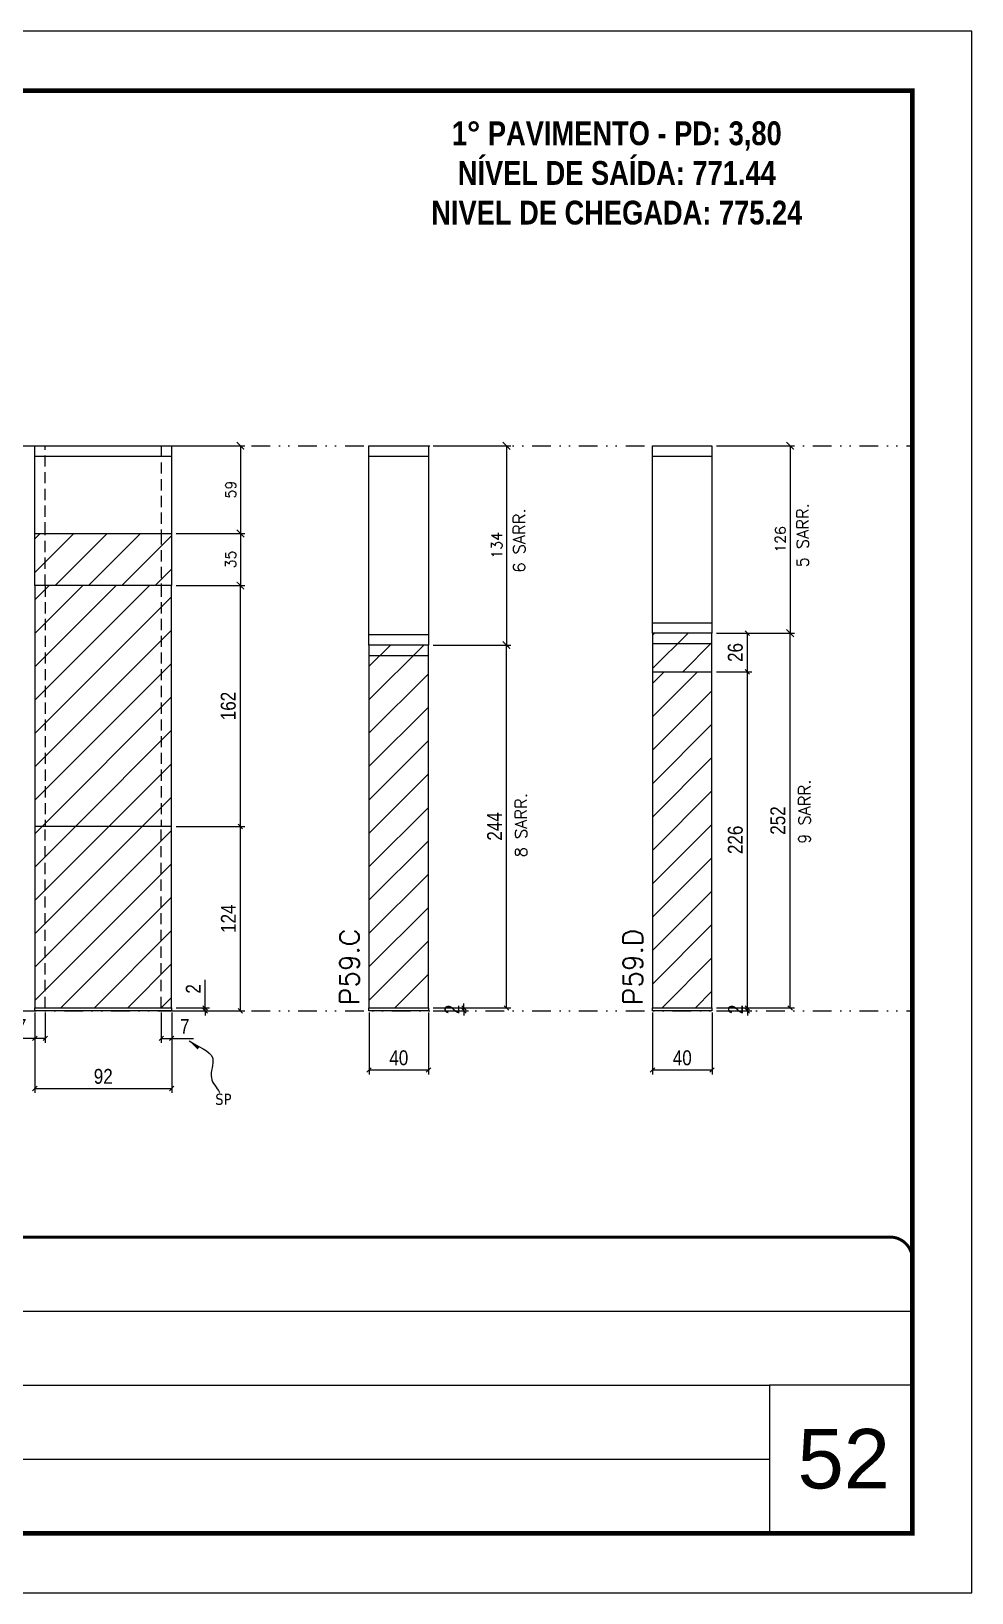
# Model space of a CAD drawing. Extents: x 2949 to 9203, y -16089 to 12527.
# Drawn here: x 8570 to 9203, y -2306 to -1256 of the extents above; entities that cross this region are included whole.
import ezdxf

# ---------------------------------------------------------------- set-up
doc = ezdxf.new("R2010")
doc.units = 0
for name, pattern in [('CONTINUO', [0]), ('DASHED', [0.75, 0.5, -0.25]), ('DIVIDE2', [0.625, 0.25, -0.125, 0, -0.125, 0, -0.125]), ('HIDDEN', [0.375, 0.25, -0.125])]:
    doc.linetypes.add(name, pattern=pattern)
for name, color, linetype, lineweight in [('CARIMBO', 255, 'Continuous', 9), ('Folhas', 255, 'Continuous', 9), ('Hachura', 251, 'Continuous', 9), ('SARRAFO DE PRESSAO', 251, 'DASHED', 9), ('Texto Seção', 7, 'Continuous', 15)]:
    doc.layers.add(name, color=color, linetype=linetype, lineweight=lineweight)
for name, color, linetype in [('COTA', 241, 'Continuous'), ('FUNDOS', 1, 'Continuous'), ('NOMENCLATURA', 7, 'Continuous'), ('Nível', 160, 'Continuous'), ('Painéis', 200, 'Continuous'), ('SARR_2.2x7', 40, 'Continuous'), ('Sarrafo de Pressão', 42, 'HIDDEN'), ('texto', 7, 'Continuous')]:
    doc.layers.add(name, color=color, linetype=linetype)
doc.styles.add('ARIAL', font='arial.ttf')
doc.styles.add('COTA TECNICA', font='techl___.ttf', dxfattribs={"height": 10})
doc.styles.add('COTA TECNICA-50', font='techl___.ttf', dxfattribs={"height": 10})
doc.styles.add('REGUA-120', font='ROMANS.shx', dxfattribs={"height": 15})
doc.styles.add('ROMANC', font='techb___.ttf', dxfattribs={"height": 2.5})
doc.styles.add('ROMANS', font='romans.shx')
doc.styles.get("Standard").update_dxf_attribs({"font": 'arial.ttf'})
doc.dimstyles.new('COTA PAINEL-50', dxfattribs={"dimtxt": 10, "dimasz": 3, "dimexe": 3, "dimexo": 3, "dimgap": 3, "dimtad": 1, "dimdec": 1, "dimzin": 12, "dimdsep": 46, "dimtxsty": 'COTA TECNICA-50', "dimblk1": 'OBLIQUE', "dimblk2": 'OBLIQUE', "dimsah": 1, "dimcen": 0.9, "dimclrd": 4, "dimclre": 4, "dimclrt": 240, "dimadec": 1, "dimazin": 3, "dimtfac": 1, "dimtdec": 1, "dimtmove": 0, "dimatfit": 3, "dimfxl": 1, "dimtolj": 1, "dimtzin": 12, "dimarcsym": 0})
doc.dimstyles.new('Cota Paínel', dxfattribs={"dimtxt": 7, "dimasz": 5, "dimexe": 3, "dimexo": 3, "dimgap": 3, "dimtad": 1, "dimdec": 1, "dimzin": 12, "dimdsep": 46, "dimtxsty": 'ROMANS', "dimblk": 'ARCHTICK', "dimcen": 0, "dimclrd": 4, "dimclre": 4, "dimclrt": 1, "dimadec": 1, "dimazin": 3, "dimtfac": 1, "dimtdec": 1, "dimtmove": 0, "dimatfit": 3, "dimldrblk": 'OBLIQUE', "dimfxl": 1, "dimtolj": 1, "dimtzin": 12, "dimarcsym": 0})
doc.dimstyles.new('PAINEL', dxfattribs={"dimtxt": 10, "dimasz": 3, "dimexe": 3, "dimexo": 3, "dimgap": 3, "dimtad": 1, "dimdec": 1, "dimzin": 12, "dimdsep": 46, "dimtxsty": 'COTA TECNICA', "dimblk1": 'OBLIQUE', "dimblk2": 'OBLIQUE', "dimsah": 1, "dimcen": 0.9, "dimclrd": 4, "dimclre": 4, "dimclrt": 240, "dimadec": 1, "dimazin": 3, "dimtfac": 1, "dimtdec": 1, "dimtmove": 0, "dimatfit": 3, "dimfxl": 1, "dimtolj": 1, "dimtzin": 12, "dimarcsym": 0})
doc.dimstyles.get("Standard").update_dxf_attribs({"dimtxt": 0.18, "dimasz": 0.18, "dimexe": 0.18, "dimexo": 0.0625, "dimgap": 0.09, "dimtad": 0, "dimtih": 1, "dimtoh": 1, "dimdec": 4, "dimzin": 0, "dimdsep": 46, "dimtxsty": 'Standard', "dimcen": 0.09, "dimadec": 0, "dimazin": 0, "dimtfac": 1, "dimtdec": 4, "dimtofl": 0, "dimtmove": 0, "dimatfit": 3, "dimfxl": 1, "dimtolj": 1, "dimtzin": 0, "dimarcsym": 0})
pattern_1 = [(45, (-122901.967, -33050.646), (-11.2253202, 11.2253202), [])]

# ---------------------------------------------------------------- blocks, each defined once
blk = doc.blocks.new('9999999999')
at = {"color": 30, "linetype": 'CONTINUO'}
for p, q in [((98564.6, 34379.6), (99584, 34379.6)), ((98564.6, 34329.8), (99488, 34329.8)), ((99584, 34329.8), (99488, 34329.8)), ((99488, 34329.8), (99488, 34230.2)), ((98564.6, 34280), (99488, 34280))]:
    blk.add_line(p, q, dxfattribs=at)
at = {"color": 30, "linetype": 'CONTINUO', "const_width": 2}
blk.add_lwpolyline([(99584, 34230.2), (99584, 34414.4, 0.414214), (99569, 34429.4), (98229, 34429.4, 0.414214), (98214, 34414.4), (98214, 34245.2, 0.414214), (98229, 34230.2), (99584, 34230.2)], format="xyb", dxfattribs=at)
at = {"layer": 'Folhas'}
blk.add_lwpolyline([(98139, 34190.2), (99624, 34190.2), (99624, 35240.2), (98139, 35240.2)], close=True, dxfattribs=at)
at = {"layer": 'Folhas', "color": 30, "const_width": 3}
blk.add_lwpolyline([(98214, 34230.2), (99584, 34230.2), (99584, 35200.2), (98214, 35200.2)], close=True, dxfattribs=at)
blk = doc.blocks.new('_Oblique')
at = {"color": 0, "linetype": 'ByBlock', "lineweight": -2}
blk.add_line((-0.5, -0.5), (0.5, 0.5), dxfattribs=at)
blk = doc.blocks.new('*D1940')
at = {"layer": 'COTA', "color": 4, "lineweight": -2, "transparency": 16777216}
for p, q in [((9030.9, -1660.9), (9083.4, -1660.9)), ((9080.4, -1912.9), (9080.4, -1660.9)), ((9030.9, -1912.9), (9083.4, -1912.9))]:
    blk.add_line(p, q, dxfattribs=at)
at = {"layer": 'Defpoints', "color": 0, "transparency": 16777216}
for p in [(9027.9, -1660.9), (9080.4, -1660.9), (9027.9, -1912.9)]:
    blk.add_point(p, dxfattribs=at)
at = {"layer": 'COTA', "color": 4, "lineweight": -2, "transparency": 16777216, "xscale": 3, "yscale": 3, "zscale": 3}
for p, rotation in [((9080.4, -1660.9), 90), ((9080.4, -1912.9), 270)]:
    blk.add_blockref('_Oblique', p, dxfattribs=dict(at, rotation=rotation))
at = {"layer": 'COTA', "color": 240, "transparency": 16777216, "insert": (9072.2, -1786.9), "char_height": 10, "attachment_point": 5, "rotation": 90, "style": 'COTA TECNICA'}
blk.add_mtext('\\A1;252', dxfattribs=at)
blk = doc.blocks.new('*D1941')
at = {"layer": 'COTA', "color": 4, "lineweight": -2, "transparency": 16777216}
for p, q in [((8987.9, -1915.9), (8987.9, -1957.6)), ((9027.9, -1915.9), (9027.9, -1957.6)), ((8987.9, -1954.6), (9027.9, -1954.6))]:
    blk.add_line(p, q, dxfattribs=at)
at = {"layer": 'Defpoints', "color": 0, "transparency": 16777216}
for p in [(8987.9, -1912.9), (9027.9, -1912.9), (9027.9, -1954.6)]:
    blk.add_point(p, dxfattribs=at)
at = {"layer": 'COTA', "color": 4, "lineweight": -2, "transparency": 16777216, "xscale": 3, "yscale": 3, "zscale": 3, "rotation": 180}
blk.add_blockref('_Oblique', (8987.9, -1954.6), dxfattribs=at)
at = {"layer": 'COTA', "color": 4, "lineweight": -2, "transparency": 16777216, "xscale": 3, "yscale": 3, "zscale": 3}
blk.add_blockref('_Oblique', (9027.9, -1954.6), dxfattribs=at)
at = {"layer": 'COTA', "color": 240, "transparency": 16777216, "insert": (9007.9, -1946.5), "char_height": 10, "attachment_point": 5, "style": 'COTA TECNICA'}
blk.add_mtext('\\A1;40', dxfattribs=at)
blk = doc.blocks.new('*D1942')
at = {"layer": 'COTA', "color": 4, "lineweight": -2, "transparency": 16777216}
for p, q in [((9051.7, -1912.9), (9051.7, -1909.9)), ((9030.9, -1912.9), (9054.7, -1912.9)), ((9030.9, -1914.9), (9054.7, -1914.9)), ((9051.7, -1914.9), (9051.7, -1912.9)), ((9051.7, -1914.9), (9051.7, -1917.9))]:
    blk.add_line(p, q, dxfattribs=at)
at = {"layer": 'Defpoints', "color": 0, "transparency": 16777216}
for p in [(9027.9, -1912.9), (9027.9, -1914.9), (9051.7, -1912.9)]:
    blk.add_point(p, dxfattribs=at)
at = {"layer": 'COTA', "color": 4, "lineweight": -2, "transparency": 16777216, "xscale": 3, "yscale": 3, "zscale": 3}
for p, rotation in [((9051.7, -1912.9), 270), ((9051.7, -1914.9), 90)]:
    blk.add_blockref('_Oblique', p, dxfattribs=dict(at, rotation=rotation))
at = {"layer": 'COTA', "color": 240, "transparency": 16777216, "insert": (9043.7, -1913.9), "char_height": 10, "attachment_point": 5, "rotation": 90, "style": 'COTA TECNICA-50'}
blk.add_mtext('\\A1;2', dxfattribs=at)
blk = doc.blocks.new('*D1964')
at = {"layer": 'COTA', "color": 4, "linetype": 'ByBlock', "lineweight": -2, "transparency": 16777216}
for p, q in [((9030.9, -1686.9), (9054.7, -1686.9)), ((9051.7, -1912.9), (9051.7, -1686.9)), ((9030.9, -1912.9), (9054.7, -1912.9))]:
    blk.add_line(p, q, dxfattribs=at)
at = {"layer": 'Defpoints', "color": 0, "linetype": 'ByBlock', "transparency": 16777216}
for p in [(9027.9, -1686.9), (9051.7, -1686.9), (9027.9, -1912.9)]:
    blk.add_point(p, dxfattribs=at)
at = {"layer": 'COTA', "color": 4, "linetype": 'ByBlock', "lineweight": -2, "transparency": 16777216, "xscale": 3, "yscale": 3, "zscale": 3}
for p, rotation in [((9051.7, -1686.9), 90), ((9051.7, -1912.9), 270)]:
    blk.add_blockref('_Oblique', p, dxfattribs=dict(at, rotation=rotation))
at = {"layer": 'COTA', "color": 240, "linetype": 'ByBlock', "transparency": 16777216, "insert": (9043.6, -1799.9), "char_height": 10, "attachment_point": 5, "rotation": 90, "style": 'COTA TECNICA'}
blk.add_mtext('\\A1;226', dxfattribs=at)
blk = doc.blocks.new('*D1965')
at = {"layer": 'COTA', "color": 4, "linetype": 'ByBlock', "lineweight": -2, "transparency": 16777216}
for p, q in [((9030.9, -1660.9), (9054.7, -1660.9)), ((9051.7, -1686.9), (9051.7, -1660.9)), ((9030.9, -1686.9), (9054.7, -1686.9))]:
    blk.add_line(p, q, dxfattribs=at)
at = {"layer": 'Defpoints', "color": 0, "linetype": 'ByBlock', "transparency": 16777216}
for p in [(9027.9, -1660.9), (9051.7, -1660.9), (9027.9, -1686.9)]:
    blk.add_point(p, dxfattribs=at)
at = {"layer": 'COTA', "color": 4, "linetype": 'ByBlock', "lineweight": -2, "transparency": 16777216, "xscale": 3, "yscale": 3, "zscale": 3}
for p, rotation in [((9051.7, -1660.9), 90), ((9051.7, -1686.9), 270)]:
    blk.add_blockref('_Oblique', p, dxfattribs=dict(at, rotation=rotation))
at = {"layer": 'COTA', "color": 240, "linetype": 'ByBlock', "transparency": 16777216, "insert": (9043.6, -1673.9), "char_height": 10, "attachment_point": 5, "rotation": 90, "style": 'COTA TECNICA'}
blk.add_mtext('\\A1;26', dxfattribs=at)
blk = doc.blocks.new('*D1943')
at = {"layer": 'COTA', "color": 4, "lineweight": -2, "transparency": 16777216}
for p, q in [((8840.3, -1668.9), (8892.7, -1668.9)), ((8889.7, -1912.9), (8889.7, -1668.9)), ((8840.3, -1912.9), (8892.7, -1912.9))]:
    blk.add_line(p, q, dxfattribs=at)
at = {"layer": 'Defpoints', "color": 0, "transparency": 16777216}
for p in [(8837.3, -1668.9), (8889.7, -1668.9), (8837.3, -1912.9)]:
    blk.add_point(p, dxfattribs=at)
at = {"layer": 'COTA', "color": 4, "lineweight": -2, "transparency": 16777216, "xscale": 3, "yscale": 3, "zscale": 3}
for p, rotation in [((8889.7, -1668.9), 90), ((8889.7, -1912.9), 270)]:
    blk.add_blockref('_Oblique', p, dxfattribs=dict(at, rotation=rotation))
at = {"layer": 'COTA', "color": 240, "transparency": 16777216, "insert": (8881.7, -1790.9), "char_height": 10, "attachment_point": 5, "rotation": 90, "style": 'COTA TECNICA'}
blk.add_mtext('\\A1;244', dxfattribs=at)
blk = doc.blocks.new('*D1944')
at = {"layer": 'COTA', "color": 4, "lineweight": -2, "transparency": 16777216}
for p, q in [((8797.3, -1915.9), (8797.3, -1957.6)), ((8837.3, -1915.9), (8837.3, -1957.6)), ((8797.3, -1954.6), (8837.3, -1954.6))]:
    blk.add_line(p, q, dxfattribs=at)
at = {"layer": 'Defpoints', "color": 0, "transparency": 16777216}
for p in [(8797.3, -1912.9), (8837.3, -1912.9), (8837.3, -1954.6)]:
    blk.add_point(p, dxfattribs=at)
at = {"layer": 'COTA', "color": 4, "lineweight": -2, "transparency": 16777216, "xscale": 3, "yscale": 3, "zscale": 3, "rotation": 180}
blk.add_blockref('_Oblique', (8797.3, -1954.6), dxfattribs=at)
at = {"layer": 'COTA', "color": 4, "lineweight": -2, "transparency": 16777216, "xscale": 3, "yscale": 3, "zscale": 3}
blk.add_blockref('_Oblique', (8837.3, -1954.6), dxfattribs=at)
at = {"layer": 'COTA', "color": 240, "transparency": 16777216, "insert": (8817.3, -1946.5), "char_height": 10, "attachment_point": 5, "style": 'COTA TECNICA'}
blk.add_mtext('\\A1;40', dxfattribs=at)
blk = doc.blocks.new('*D1945')
at = {"layer": 'COTA', "color": 4, "lineweight": -2, "transparency": 16777216}
for p, q in [((8861.1, -1912.9), (8861.1, -1909.9)), ((8840.3, -1912.9), (8864.1, -1912.9)), ((8840.3, -1914.9), (8864.1, -1914.9)), ((8861.1, -1914.9), (8861.1, -1912.9)), ((8861.1, -1914.9), (8861.1, -1917.9))]:
    blk.add_line(p, q, dxfattribs=at)
at = {"layer": 'Defpoints', "color": 0, "transparency": 16777216}
for p in [(8837.3, -1912.9), (8837.3, -1914.9), (8861.1, -1912.9)]:
    blk.add_point(p, dxfattribs=at)
at = {"layer": 'COTA', "color": 4, "lineweight": -2, "transparency": 16777216, "xscale": 3, "yscale": 3, "zscale": 3}
for p, rotation in [((8861.1, -1912.9), 270), ((8861.1, -1914.9), 90)]:
    blk.add_blockref('_Oblique', p, dxfattribs=dict(at, rotation=rotation))
at = {"layer": 'COTA', "color": 240, "transparency": 16777216, "insert": (8853.1, -1913.9), "char_height": 10, "attachment_point": 5, "rotation": 90, "style": 'COTA TECNICA-50'}
blk.add_mtext('\\A1;2', dxfattribs=at)
blk = doc.blocks.new('*D1946')
at = {"layer": 'COTA', "color": 4, "lineweight": -2, "transparency": 16777216}
for p, q in [((8572.6, -1915.9), (8572.6, -1970.1)), ((8664.6, -1915.9), (8664.6, -1970.1)), ((8572.6, -1967.1), (8664.6, -1967.1))]:
    blk.add_line(p, q, dxfattribs=at)
at = {"layer": 'Defpoints', "color": 0, "transparency": 16777216}
for p in [(8572.6, -1912.9), (8664.6, -1912.9), (8664.6, -1967.1)]:
    blk.add_point(p, dxfattribs=at)
at = {"layer": 'COTA', "color": 4, "lineweight": -2, "transparency": 16777216, "xscale": 3, "yscale": 3, "zscale": 3, "rotation": 180}
blk.add_blockref('_Oblique', (8572.6, -1967.1), dxfattribs=at)
at = {"layer": 'COTA', "color": 4, "lineweight": -2, "transparency": 16777216, "xscale": 3, "yscale": 3, "zscale": 3}
blk.add_blockref('_Oblique', (8664.6, -1967.1), dxfattribs=at)
at = {"layer": 'COTA', "color": 240, "transparency": 16777216, "insert": (8618.6, -1959), "char_height": 10, "attachment_point": 5, "style": 'COTA TECNICA'}
blk.add_mtext('\\A1;92', dxfattribs=at)
blk = doc.blocks.new('*D1947')
at = {"layer": 'COTA', "color": 4, "lineweight": -2, "transparency": 16777216}
for p, q in [((8667.6, -1790.9), (8713.8, -1790.9)), ((8710.8, -1914.9), (8710.8, -1790.9)), ((8667.6, -1914.9), (8713.8, -1914.9))]:
    blk.add_line(p, q, dxfattribs=at)
at = {"layer": 'Defpoints', "color": 0, "transparency": 16777216}
for p in [(8664.6, -1790.9), (8710.8, -1790.9), (8664.6, -1914.9)]:
    blk.add_point(p, dxfattribs=at)
at = {"layer": 'COTA', "color": 4, "lineweight": -2, "transparency": 16777216, "xscale": 3, "yscale": 3, "zscale": 3}
for p, rotation in [((8710.8, -1790.9), 90), ((8710.8, -1914.9), 270)]:
    blk.add_blockref('_Oblique', p, dxfattribs=dict(at, rotation=rotation))
at = {"layer": 'COTA', "color": 240, "transparency": 16777216, "insert": (8702.7, -1852.9), "char_height": 10, "attachment_point": 5, "rotation": 90, "style": 'COTA TECNICA-50'}
blk.add_mtext('\\A1;124', dxfattribs=at)
blk = doc.blocks.new('*D1948')
at = {"layer": 'COTA', "color": 4, "lineweight": -2, "transparency": 16777216}
for p, q in [((8687.1, -1912.9), (8687.1, -1894.1)), ((8667.6, -1912.9), (8690.1, -1912.9)), ((8667.6, -1914.9), (8690.1, -1914.9)), ((8687.1, -1914.9), (8687.1, -1912.9)), ((8687.1, -1914.9), (8687.1, -1917.9))]:
    blk.add_line(p, q, dxfattribs=at)
at = {"layer": 'Defpoints', "color": 0, "transparency": 16777216}
for p in [(8664.6, -1912.9), (8664.6, -1914.9), (8687.1, -1914.9)]:
    blk.add_point(p, dxfattribs=at)
at = {"layer": 'COTA', "color": 4, "lineweight": -2, "transparency": 16777216, "xscale": 3, "yscale": 3, "zscale": 3}
for p, rotation in [((8687.1, -1912.9), 270), ((8687.1, -1914.9), 90)]:
    blk.add_blockref('_Oblique', p, dxfattribs=dict(at, rotation=rotation))
at = {"layer": 'COTA', "color": 240, "transparency": 16777216, "insert": (8679.1, -1900.1), "char_height": 10, "attachment_point": 5, "rotation": 90, "style": 'COTA TECNICA-50'}
blk.add_mtext('\\A1;2', dxfattribs=at)
blk = doc.blocks.new('*D1949')
at = {"layer": 'COTA', "color": 4, "lineweight": -2, "transparency": 16777216}
for p, q in [((8572.6, -1917.9), (8572.6, -1936.4)), ((8579.6, -1915.9), (8579.6, -1936.4)), ((8572.6, -1933.4), (8557.8, -1933.4)), ((8579.6, -1933.4), (8572.6, -1933.4))]:
    blk.add_line(p, q, dxfattribs=at)
at = {"layer": 'Defpoints', "color": 0, "transparency": 16777216}
for p in [(8572.6, -1914.9), (8579.6, -1912.9), (8572.6, -1933.4)]:
    blk.add_point(p, dxfattribs=at)
at = {"layer": 'COTA', "color": 4, "lineweight": -2, "transparency": 16777216, "xscale": 3, "yscale": 3, "zscale": 3, "rotation": 180}
blk.add_blockref('_Oblique', (8572.6, -1933.4), dxfattribs=at)
at = {"layer": 'COTA', "color": 4, "lineweight": -2, "transparency": 16777216, "xscale": 3, "yscale": 3, "zscale": 3}
blk.add_blockref('_Oblique', (8579.6, -1933.4), dxfattribs=at)
at = {"layer": 'COTA', "color": 240, "transparency": 16777216, "insert": (8563.7, -1925.3), "char_height": 10, "attachment_point": 5, "style": 'COTA TECNICA-50'}
blk.add_mtext('\\A1;7', dxfattribs=at)
blk = doc.blocks.new('*D1950')
at = {"layer": 'COTA', "color": 4, "lineweight": -2, "transparency": 16777216}
for p, q in [((8657.6, -1915.9), (8657.6, -1936.4)), ((8664.6, -1917.9), (8664.6, -1936.4)), ((8657.6, -1933.4), (8664.6, -1933.4)), ((8664.6, -1933.4), (8679.3, -1933.4))]:
    blk.add_line(p, q, dxfattribs=at)
at = {"layer": 'Defpoints', "color": 0, "transparency": 16777216}
for p in [(8657.6, -1912.9), (8664.6, -1914.9), (8664.6, -1933.4)]:
    blk.add_point(p, dxfattribs=at)
at = {"layer": 'COTA', "color": 4, "lineweight": -2, "transparency": 16777216, "xscale": 3, "yscale": 3, "zscale": 3, "rotation": 180}
blk.add_blockref('_Oblique', (8657.6, -1933.4), dxfattribs=at)
at = {"layer": 'COTA', "color": 4, "lineweight": -2, "transparency": 16777216, "xscale": 3, "yscale": 3, "zscale": 3}
blk.add_blockref('_Oblique', (8664.6, -1933.4), dxfattribs=at)
at = {"layer": 'COTA', "color": 240, "transparency": 16777216, "insert": (8673.4, -1925.3), "char_height": 10, "attachment_point": 5, "style": 'COTA TECNICA-50'}
blk.add_mtext('\\A1;7', dxfattribs=at)
blk = doc.blocks.new('*D1934')
at = {"layer": 'Defpoints', "color": 0, "linetype": 'ByBlock', "transparency": 16777216}
for p in [(8664.6, -1628.9), (8710.8, -1628.9), (8664.6, -1790.9)]:
    blk.add_point(p, dxfattribs=at)
at = {"layer": 'FUNDOS', "color": 4, "linetype": 'ByBlock', "lineweight": -2, "transparency": 16777216}
for p, q in [((8667.6, -1628.9), (8713.8, -1628.9)), ((8710.8, -1790.9), (8710.8, -1628.9)), ((8667.6, -1790.9), (8713.8, -1790.9))]:
    blk.add_line(p, q, dxfattribs=at)
at = {"layer": 'FUNDOS', "color": 4, "linetype": 'ByBlock', "lineweight": -2, "transparency": 16777216, "xscale": 3, "yscale": 3, "zscale": 3}
for p, rotation in [((8710.8, -1628.9), 90), ((8710.8, -1790.9), 270)]:
    blk.add_blockref('_Oblique', p, dxfattribs=dict(at, rotation=rotation))
at = {"layer": 'FUNDOS', "color": 240, "linetype": 'ByBlock', "transparency": 16777216, "insert": (8702.7, -1709.9), "char_height": 10, "attachment_point": 5, "rotation": 90, "style": 'COTA TECNICA'}
blk.add_mtext('\\A1;162', dxfattribs=at)
blk = doc.blocks.new('_ArchTick')
at = {"color": 0, "linetype": 'ByBlock', "const_width": 0.15}
blk.add_lwpolyline([(-0.5, -0.5), (0.5, 0.5)], dxfattribs=at)
blk = doc.blocks.new('*D1961')
at = {"layer": 'COTA', "color": 4, "lineweight": -2, "transparency": 16777216}
for p, q in [((8667.6, -1593.9), (8713.8, -1593.9)), ((8710.8, -1593.9), (8710.8, -1628.9)), ((8667.6, -1628.9), (8713.8, -1628.9))]:
    blk.add_line(p, q, dxfattribs=at)
at = {"layer": 'Defpoints', "color": 0, "transparency": 16777216}
for p in [(8664.6, -1593.9), (8664.6, -1628.9), (8710.8, -1628.9)]:
    blk.add_point(p, dxfattribs=at)
at = {"layer": 'COTA', "color": 4, "lineweight": -2, "transparency": 16777216, "xscale": 5, "yscale": 5, "zscale": 5}
for p, rotation in [((8710.8, -1593.9), 90), ((8710.8, -1628.9), 270)]:
    blk.add_blockref('_ArchTick', p, dxfattribs=dict(at, rotation=rotation))
at = {"layer": 'COTA', "color": 1, "transparency": 16777216, "insert": (8704.3, -1611.4), "char_height": 7, "attachment_point": 5, "rotation": 90, "style": 'ROMANS'}
blk.add_mtext('\\A1;35', dxfattribs=at)
blk = doc.blocks.new('*D1962')
at = {"layer": 'COTA', "color": 4, "lineweight": -2, "transparency": 16777216}
for p, q in [((8840.3, -1534.9), (8892.7, -1534.9)), ((8889.7, -1534.9), (8889.7, -1668.9)), ((8840.3, -1668.9), (8892.7, -1668.9))]:
    blk.add_line(p, q, dxfattribs=at)
at = {"layer": 'Defpoints', "color": 0, "transparency": 16777216}
for p in [(8837.3, -1534.9), (8837.3, -1668.9), (8889.7, -1668.9)]:
    blk.add_point(p, dxfattribs=at)
at = {"layer": 'COTA', "color": 4, "lineweight": -2, "transparency": 16777216, "xscale": 5, "yscale": 5, "zscale": 5}
for p, rotation in [((8889.7, -1534.9), 90), ((8889.7, -1668.9), 270)]:
    blk.add_blockref('_ArchTick', p, dxfattribs=dict(at, rotation=rotation))
at = {"layer": 'COTA', "color": 1, "transparency": 16777216, "insert": (8883.2, -1601.9), "char_height": 7, "attachment_point": 5, "rotation": 90, "style": 'ROMANS'}
blk.add_mtext('\\A1;134', dxfattribs=at)
blk = doc.blocks.new('*D1963')
at = {"layer": 'COTA', "color": 4, "lineweight": -2, "transparency": 16777216}
for p, q in [((9030.9, -1534.9), (9083.4, -1534.9)), ((9080.4, -1534.9), (9080.4, -1660.9)), ((9030.9, -1660.9), (9083.4, -1660.9))]:
    blk.add_line(p, q, dxfattribs=at)
at = {"layer": 'Defpoints', "color": 0, "transparency": 16777216}
for p in [(9027.9, -1534.9), (9027.9, -1660.9), (9080.4, -1660.9)]:
    blk.add_point(p, dxfattribs=at)
at = {"layer": 'COTA', "color": 4, "lineweight": -2, "transparency": 16777216, "xscale": 5, "yscale": 5, "zscale": 5}
for p, rotation in [((9080.4, -1534.9), 90), ((9080.4, -1660.9), 270)]:
    blk.add_blockref('_ArchTick', p, dxfattribs=dict(at, rotation=rotation))
at = {"layer": 'COTA', "color": 1, "transparency": 16777216, "insert": (9073.9, -1597.9), "char_height": 7, "attachment_point": 5, "rotation": 90, "style": 'ROMANS'}
blk.add_mtext('\\A1;126', dxfattribs=at)
blk = doc.blocks.new('*D1970')
at = {"layer": 'COTA', "color": 4, "lineweight": -2, "transparency": 16777216}
for p, q in [((8667.6, -1534.9), (8713.8, -1534.9)), ((8710.8, -1534.9), (8710.8, -1593.9)), ((8667.6, -1593.9), (8713.8, -1593.9))]:
    blk.add_line(p, q, dxfattribs=at)
at = {"layer": 'Defpoints', "color": 0, "transparency": 16777216}
for p in [(8664.6, -1534.9), (8664.6, -1593.9), (8710.8, -1593.9)]:
    blk.add_point(p, dxfattribs=at)
at = {"layer": 'COTA', "color": 4, "lineweight": -2, "transparency": 16777216, "xscale": 5, "yscale": 5, "zscale": 5}
for p, rotation in [((8710.8, -1534.9), 90), ((8710.8, -1593.9), 270)]:
    blk.add_blockref('_ArchTick', p, dxfattribs=dict(at, rotation=rotation))
at = {"layer": 'COTA', "color": 1, "transparency": 16777216, "insert": (8704.3, -1564.4), "char_height": 7, "attachment_point": 5, "rotation": 90, "style": 'ROMANS'}
blk.add_mtext('\\A1;59', dxfattribs=at)

msp = doc.modelspace()

# ---------------------------------------------------------------- hatches: boundary and pattern name
at = {"layer": 'Hachura'}
h = msp.add_hatch(dxfattribs=at)
h.set_pattern_fill('ANSI31', color=256, scale=5)
h.paths.add_polyline_path([(8664.57, -1593.88), (8572.57, -1593.88), (8572.57, -1628.88), (8664.57, -1628.88)])
at = {"layer": 'Hachura', "linetype": 'ByBlock'}
h = msp.add_hatch(dxfattribs=at)
h.set_pattern_fill('ANSI31', color=256, scale=5)
h.set_pattern_definition(pattern_1)
h.paths.add_polyline_path([(8664.57, -1628.88), (8572.57, -1628.88), (8572.57, -1790.88), (8664.57, -1790.88)])
h = msp.add_hatch(dxfattribs=at)
h.set_pattern_fill('ANSI31', color=256, scale=5)
h.set_pattern_definition(pattern_1)
h.paths.add_polyline_path([(8837.26, -1668.9), (8797.26, -1668.9), (8797.26, -1912.88), (8837.26, -1912.88)])
h = msp.add_hatch(dxfattribs=at)
h.set_pattern_fill('ANSI31', color=256, scale=5)
h.set_pattern_definition([(45, (-122901.967, -33040.646), (-11.2253202, 11.2253202), [])])
h.paths.add_polyline_path([(8987.87, -1660.9), (8987.87, -1686.88), (9027.87, -1686.88), (9027.87, -1660.9)])
h = msp.add_hatch(dxfattribs=at)
h.set_pattern_fill('ANSI31', color=256, scale=5)
h.set_pattern_definition(pattern_1)
h.paths.add_polyline_path([(9027.87, -1686.88), (8987.87, -1686.88), (8987.87, -1912.88), (9027.87, -1912.88)])
h = msp.add_hatch(dxfattribs=at)
h.set_pattern_fill('ANSI31', color=256, scale=5)
h.set_pattern_definition(pattern_1)
h.paths.add_polyline_path([(8664.57, -1790.88), (8572.57, -1790.88), (8572.57, -1912.88), (8664.57, -1912.88)])

# ---------------------------------------------------------------- linework, layer by layer
at = {"layer": 'Nível', "color": 4, "linetype": 'DIVIDE2', "ltscale": 50}
for p, q in [((8152.19, -1534.88), (9162.53, -1534.88)), ((8152.19, -1914.88), (9162.53, -1914.88))]:
    msp.add_line(p, q, dxfattribs=at)
at = {"layer": 'Painéis'}
for p, q in [((8572.57, -1534.88), (8664.57, -1534.88)), ((8572.57, -1593.88), (8572.57, -1534.88)), ((8664.57, -1534.88), (8664.57, -1593.88)), ((8797.26, -1534.88), (8837.26, -1534.88)), ((8797.26, -1668.9), (8797.26, -1534.88)), ((8837.26, -1534.88), (8837.26, -1668.9)), ((8987.87, -1534.88), (9027.87, -1534.88)), ((8987.87, -1660.9), (8987.87, -1534.88)), ((9027.87, -1534.88), (9027.87, -1660.9)), ((8572.57, -1593.88), (8664.57, -1593.88)), ((8572.57, -1628.88), (8572.57, -1593.88)), ((8572.57, -1593.88), (8664.57, -1593.88)), ((8664.57, -1593.88), (8664.57, -1628.88)), ((8664.57, -1628.88), (8572.57, -1628.88)), ((8572.57, -1628.88), (8572.57, -1790.88)), ((8664.57, -1790.88), (8664.57, -1628.88)), ((8837.26, -1668.9), (8797.26, -1668.9)), ((8987.87, -1686.88), (9027.87, -1686.88)), ((8797.26, -1912.88), (8837.26, -1912.88)), ((8797.26, -1914.88), (8797.26, -1912.88)), ((8837.26, -1914.88), (8797.26, -1914.88)), ((8837.26, -1912.88), (8837.26, -1914.88)), ((8987.87, -1912.88), (9027.87, -1912.88)), ((8987.87, -1914.88), (8987.87, -1912.88)), ((9027.87, -1914.88), (8987.87, -1914.88)), ((9027.87, -1912.88), (9027.87, -1914.88))]:
    msp.add_line(p, q, dxfattribs=at)
for points in [[(8797.26, -1912.88), (8837.26, -1912.88), (8837.26, -1668.9), (8797.26, -1668.9)], [(8987.87, -1912.88), (9027.87, -1912.88), (9027.87, -1660.9), (8987.87, -1660.9)], [(8572.57, -1912.88), (8664.57, -1912.88), (8664.57, -1790.88), (8572.57, -1790.88)], [(8572.57, -1912.88), (8664.57, -1912.88), (8664.57, -1914.88), (8572.57, -1914.88)]]:
    msp.add_lwpolyline(points, close=True, dxfattribs=at)
at = {"layer": 'SARR_2.2x7'}
for p, q in [((8572.57, -1541.88), (8664.57, -1541.88)), ((8797.26, -1541.88), (8837.26, -1541.88)), ((8987.87, -1541.88), (9027.87, -1541.88)), ((8987.87, -1653.9), (9027.87, -1653.9)), ((8797.26, -1661.9), (8837.26, -1661.9)), ((8987.87, -1667.9), (9027.87, -1667.9)), ((8797.26, -1675.9), (8837.26, -1675.9))]:
    msp.add_line(p, q, dxfattribs=at)
at = {"layer": 'Sarrafo de Pressão', "ltscale": 30}
for p, q in [((8579.57, -1593.88), (8579.57, -1534.88)), ((8657.57, -1534.88), (8657.57, -1593.88)), ((8579.57, -1628.88), (8579.57, -1593.88)), ((8657.57, -1593.88), (8657.57, -1628.88)), ((8579.57, -1628.88), (8579.57, -1790.88)), ((8657.57, -1628.88), (8657.57, -1790.88)), ((8579.57, -1912.88), (8579.57, -1790.88)), ((8657.57, -1912.88), (8657.57, -1790.88))]:
    msp.add_line(p, q, dxfattribs=at)

# ---------------------------------------------------------------- block references
at = {"layer": 'SARRAFO DE PRESSAO', "color": 6, "linetype": 'ByBlock'}
msp.add_blockref('9999999999', (-90421.44, -36496.37), dxfattribs=at)

# ---------------------------------------------------------------- texts
at = {"layer": 'CARIMBO', "style": 'ARIAL'}
msp.add_text('52', height=40, dxfattribs=at).set_placement((9085.39, -2236.02))
at = {"layer": 'NOMENCLATURA', "color": 2, "insert": (8963.86, -1290.11), "char_height": 16, "attachment_point": 2, "style": 'ROMANC'}
msp.add_mtext_dynamic_manual_height_columns('\\P1° PAVIMENTO - PD: 3,80\\PNÍVEL DE SAÍDA: 771.44\\PNIVEL DE CHEGADA: 775.24', width=300.2766, gutter_width=1, heights=[0], dxfattribs=at)
at = {"layer": 'texto', "color": 0, "insert": (8699.35, -1974.37), "char_height": 7.5, "attachment_point": 5}
msp.add_mtext('{\\fTahoma|b0|i0|c0|p34;\\C4;SP}', dxfattribs=at)
at = {"layer": 'Texto Seção', "linetype": 'Continuous', "style": 'ROMANS'}
for s, p in [('5 SARR.', (9092.87, -1616.67)), ('6 SARR.', (8902.26, -1620.19)), ('9 SARR.', (9094.03, -1802.57)), ('8 SARR.', (8903.43, -1811.64))]:
    msp.add_text(s, height=8, rotation=90, dxfattribs=at).set_placement(p)
at = {"layer": 'Texto Seção', "char_height": 13, "width": 285.3299, "attachment_point": 7, "rotation": 90, "style": 'REGUA-120'}
for s, insert in [('P59.C', (8790.61, -1910.96)), ('P59.D', (8981.22, -1910.96))]:
    msp.add_mtext(s, dxfattribs=dict(at, insert=insert))

# ---------------------------------------------------------------- dimensions: what is measured, and where the dimension line sits
at = {"layer": 'COTA'}
for base, p1, p2, angle, dimstyle, picture, middle in [((8710.81, -1593.88), (8664.57, -1534.88), (8664.57, -1593.88), 90, 'Cota Paínel', '*D1970', (8704.31, -1564.38)), ((8889.74, -1668.9), (8837.26, -1534.88), (8837.26, -1668.9), 90, 'Cota Paínel', '*D1962', (8883.24, -1601.89)), ((9080.35, -1660.9), (9027.87, -1534.88), (9027.87, -1660.9), 90, 'Cota Paínel', '*D1963', (9073.85, -1597.89)), ((8710.81, -1628.88), (8664.57, -1593.88), (8664.57, -1628.88), 90, 'Cota Paínel', '*D1961', (8704.31, -1611.38)), ((8710.81, -1790.88), (8664.57, -1914.88), (8664.57, -1790.88), 90, 'COTA PAINEL-50', '*D1947', (8702.74, -1852.88)), ((8572.57, -1933.39), (8579.57, -1912.88), (8572.57, -1914.88), 180, 'COTA PAINEL-50', '*D1949', (8563.71, -1925.32))]:
    dim = msp.add_linear_dim(base=base, p1=p1, p2=p2, angle=angle, dimstyle=dimstyle, dxfattribs=at)
    dim.commit()
    dim.dimension.update_dxf_attribs({"geometry": picture, "text_midpoint": middle})
for base, p1, p2, picture, middle in [((8889.74, -1668.9), (8837.26, -1912.88), (8837.26, -1668.9), '*D1943', (8881.67, -1790.89)), ((9080.35, -1660.9), (9027.87, -1912.88), (9027.87, -1660.9), '*D1940', (9072.24, -1786.89))]:
    dim = msp.add_linear_dim(base=base, p1=p1, p2=p2, angle=90, dimstyle='PAINEL', override={"dimarcsym": 2}, dxfattribs=at)
    dim.commit()
    dim.dimension.update_dxf_attribs({"geometry": picture, "text_midpoint": middle})
at = {"layer": 'COTA', "linetype": 'ByBlock'}
dim = msp.add_linear_dim(base=(9051.68, -1660.9), p1=(9027.87, -1686.88), p2=(9027.87, -1660.9), angle=90, dimstyle='PAINEL', override={"dimtmove": 1}, dxfattribs=at)
dim.commit()
dim.dimension.update_dxf_attribs({"geometry": '*D1965', "text_midpoint": (9051.68, -1673.89), "dimtype": 160})
dim = msp.add_linear_dim(base=(9051.68, -1686.88), p1=(9027.87, -1912.88), p2=(9027.87, -1686.88), angle=90, dimstyle='PAINEL', dxfattribs=at)
dim.commit()
dim.dimension.update_dxf_attribs({"geometry": '*D1964', "text_midpoint": (9043.58, -1799.88)})
at = {"layer": 'COTA'}
for base, p1, p2, picture, middle in [((8687.1, -1914.88), (8664.57, -1912.88), (8664.57, -1914.88), '*D1948', (8687.1, -1900.14)), ((8861.07, -1912.88), (8837.26, -1914.88), (8837.26, -1912.88), '*D1945', (8861.07, -1913.88)), ((9051.68, -1912.88), (9027.87, -1914.88), (9027.87, -1912.88), '*D1942', (9051.68, -1913.88))]:
    dim = msp.add_linear_dim(base=base, p1=p1, p2=p2, angle=90, dimstyle='COTA PAINEL-50', dxfattribs=at)
    dim.commit()
    dim.dimension.update_dxf_attribs({"geometry": picture, "text_midpoint": middle, "dimtype": 160})
for base, p1, p2, picture, middle in [((8664.57, -1967.06), (8572.57, -1912.88), (8664.57, -1912.88), '*D1946', (8618.57, -1958.97)), ((8837.26, -1954.61), (8797.26, -1912.88), (8837.26, -1912.88), '*D1944', (8817.26, -1946.51)), ((9027.87, -1954.61), (8987.87, -1912.88), (9027.87, -1912.88), '*D1941', (9007.87, -1946.51))]:
    dim = msp.add_linear_dim(base=base, p1=p1, p2=p2, dimstyle='PAINEL', override={"dimarcsym": 2}, dxfattribs=at)
    dim.commit()
    dim.dimension.update_dxf_attribs({"geometry": picture, "text_midpoint": middle})
dim = msp.add_linear_dim(base=(8664.57, -1933.39), p1=(8657.57, -1912.88), p2=(8664.57, -1914.88), dimstyle='COTA PAINEL-50', dxfattribs=at)
dim.commit()
dim.dimension.update_dxf_attribs({"geometry": '*D1950', "text_midpoint": (8673.44, -1925.32)})
at = {"layer": 'FUNDOS', "linetype": 'ByBlock'}
dim = msp.add_linear_dim(base=(8710.81, -1628.88), p1=(8664.57, -1790.88), p2=(8664.57, -1628.88), angle=90, dimstyle='PAINEL', dxfattribs=at)
dim.commit()
dim.dimension.update_dxf_attribs({"geometry": '*D1934', "text_midpoint": (8702.71, -1709.88)})

# ---------------------------------------------------------------- leaders
at = {"layer": 'COTA', "path_type": 1}
msp.add_leader([(8676.4, -1935.06), (8692.19, -1946.9), (8691.26, -1959.91), (8696.81, -1969.69)], dimstyle='Standard', override={"dimasz": 8}, dxfattribs=at)

doc.saveas('drawing.dxf')
